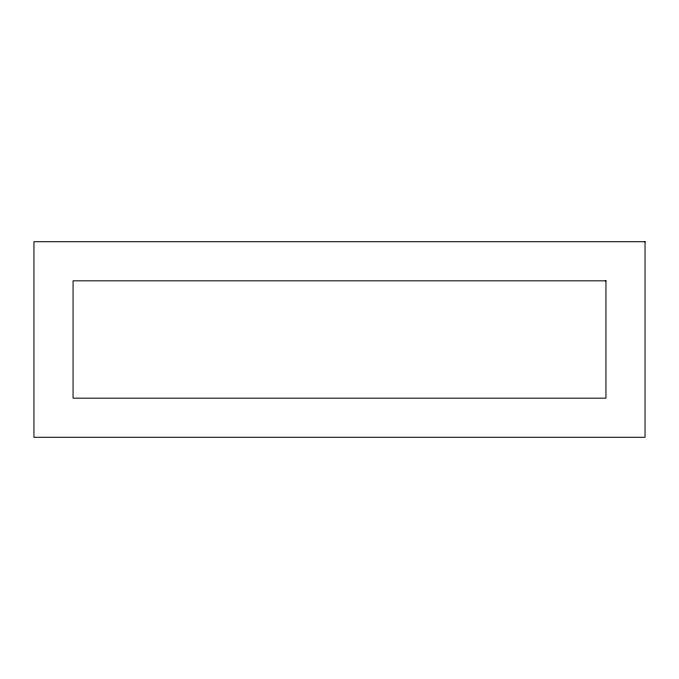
<?xml version="1.0" encoding="UTF-8"?>
<svg xmlns="http://www.w3.org/2000/svg" width="679" height="679" viewBox="0 0 679 679"><rect width="100%" height="100%" fill="white"/><g stroke="black" fill="none" stroke-linecap="round" stroke-linejoin="round"><path stroke-width="1.02" d="M645.05 241.724L33.95 241.724L33.95 437.276L645.05 437.276L645.05 241.724M605.94 280.834L73.06 280.834L73.06 398.166L605.94 398.166L605.94 280.834"/></g></svg>
